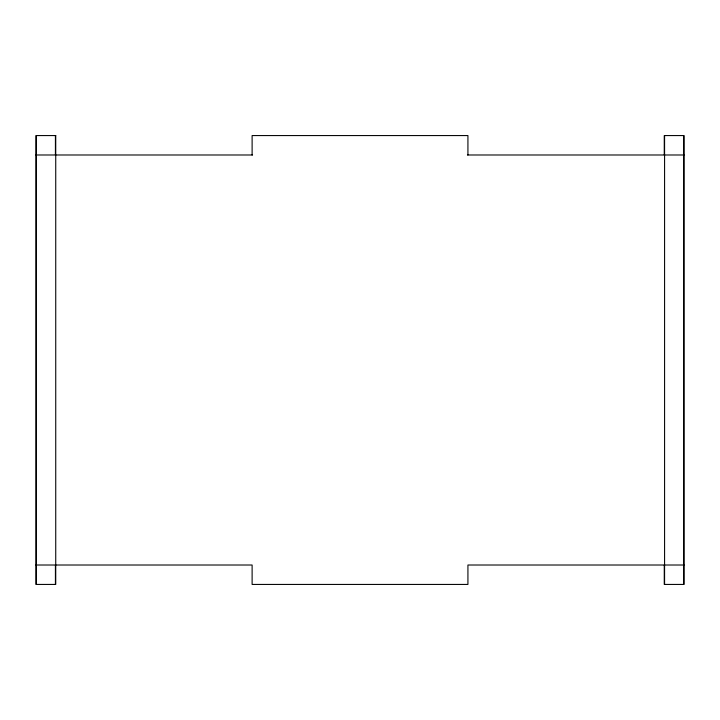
<?xml version="1.0" encoding="UTF-8"?>
<svg xmlns="http://www.w3.org/2000/svg" width="720" height="720" viewBox="0 0 720 720"><rect width="100%" height="100%" fill="white"/><g stroke="black" fill="none" stroke-linecap="round" stroke-linejoin="round"><path stroke-width="1.08" d="M36 154.989L252.576 154.989M467.424 154.989L684 154.989M36 565.011L252.117 565.011L252.117 584.433L467.928 584.433L467.928 565.011L684 565.011M683.685 135.567L683.685 584.433M664.578 135.567L664.578 584.433M664.263 154.989L664.263 135.567L684 135.567L684 584.433L664.263 584.433L664.263 565.011M467.928 154.989L467.928 135.567L252.117 135.567L252.117 154.989M55.422 135.567L55.422 154.989M55.422 565.011L55.422 584.433M36.315 135.567L36.315 584.433M55.737 135.567L36 135.567L36 584.433L55.737 584.433L55.737 135.567"/></g></svg>
